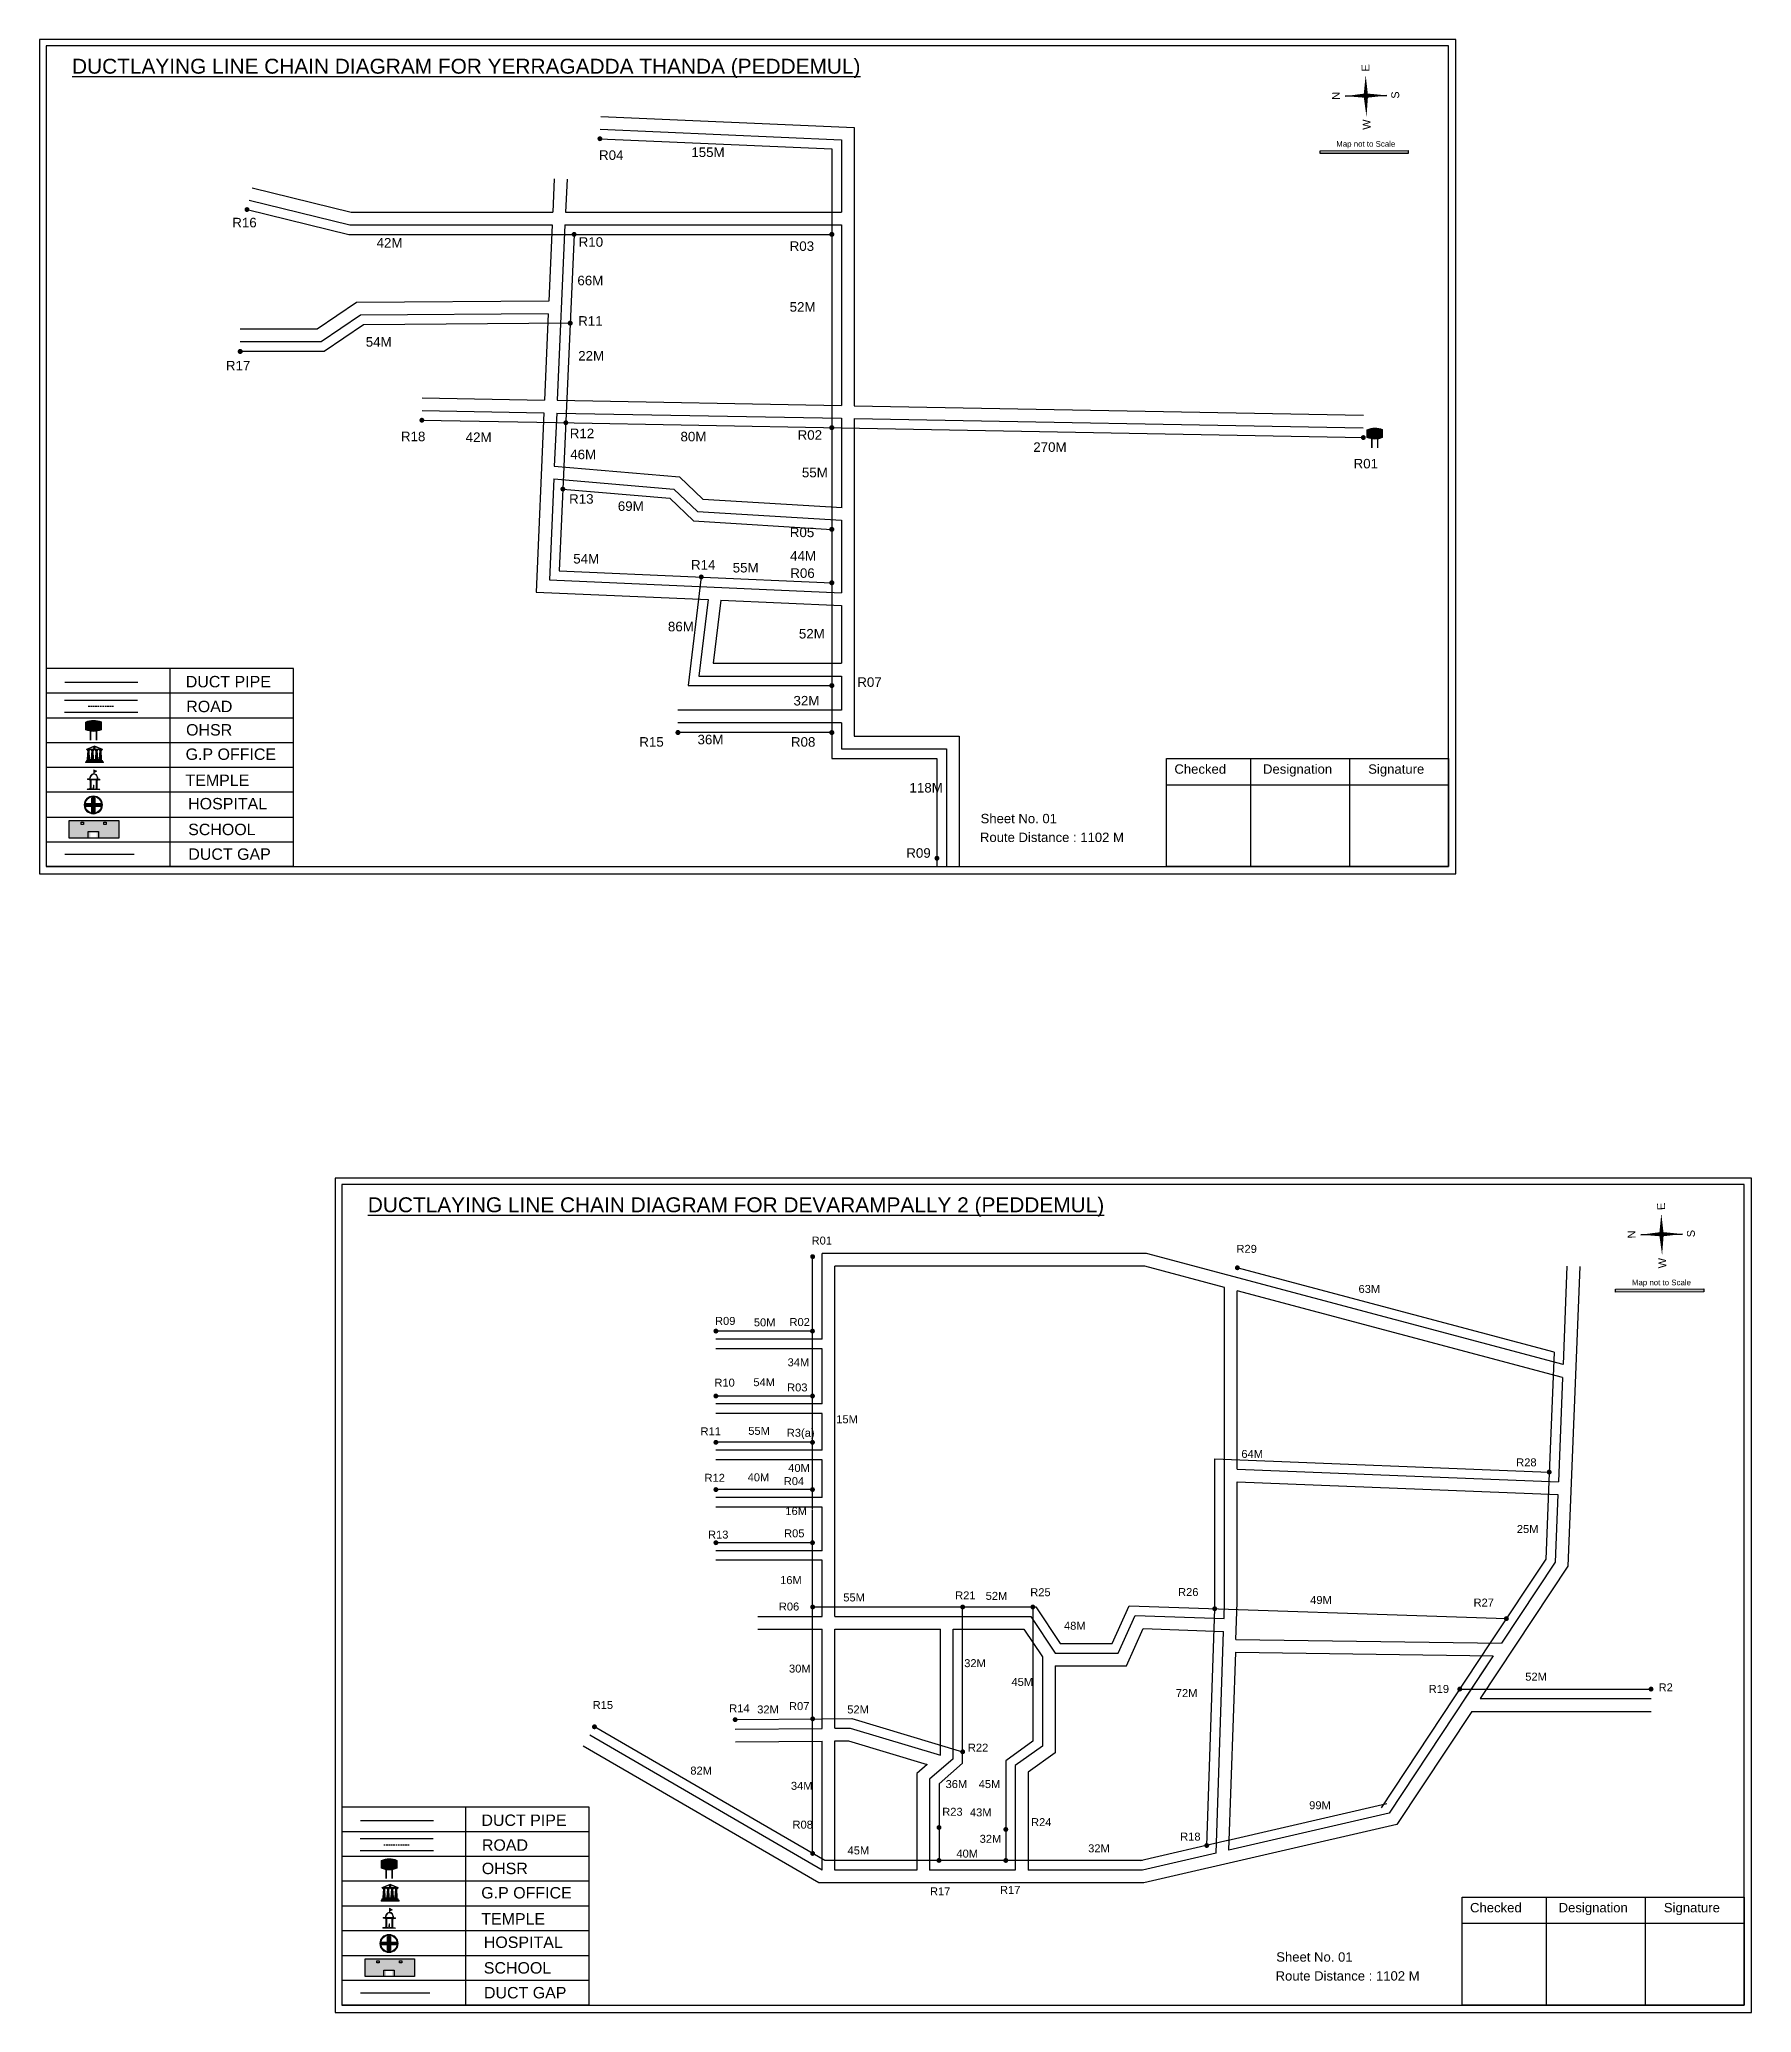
# Model space of a CAD drawing. Header units: inches. Extents: x 264 to 4896, y 229 to 3306.
# Drawn here: x 1144 to 2220, y 2066 to 3306 of the extents above; entities that cross this region are included whole.
import ezdxf

# ---------------------------------------------------------------- set-up
doc = ezdxf.new("R2010")
doc.units = ezdxf.units.IN
doc.header["$MEASUREMENT"] = 0
doc.linetypes.add('DASHEDX2', pattern=[1.5, 1, -0.5])
for name, color, linetype in [('LANDMARK', 7, 'Continuous'), ('OHT', 7, 'Continuous'), ('pipe', 5, 'Continuous')]:
    doc.layers.add(name, color=color, linetype=linetype)
doc.styles.get("Standard").update_dxf_attribs({"font": 'arial.ttf'})

# ---------------------------------------------------------------- blocks, each defined once
blk = doc.blocks.new('OHT')
at = {"linetype": 'Continuous', "lineweight": 0, "true_color": 0x0ffffc}
blk.add_hatch(color=4, dxfattribs=at).paths.add_polyline_path([(0.012, 1), (0, 1, 0.101323), (-0.4, 0.916), (-0.4, 0.525, 0.194075), (0.399, 0.521), (0.399, 0.921, 0.097877)])
at = {"color": 4, "linetype": 'Continuous', "lineweight": 0, "true_color": 0x0ffffc, "flags": 128}
for points in [[(-0.4, 0.525), (-0.4, 0.916)], [(0.399, 0.521), (0.399, 0.921)]]:
    blk.add_lwpolyline(points, dxfattribs=at)
at = {"color": 4, "linetype": 'Continuous', "lineweight": 0, "true_color": 0x0ffffc, "const_width": 0.075, "flags": 128}
for points in [[(-0.15, 0), (-0.15, 0.475)], [(0.15, 0), (0.15, 0.473)]]:
    blk.add_lwpolyline(points, dxfattribs=at)
at = {"color": 4, "linetype": 'Continuous', "lineweight": 0, "true_color": 0x0ffffc}
for centre, radius, start, end in [((0.006, -0.019), 1.019, 67.31091, 113.47108), ((0.004, 1.513), 1.068, 247.76824, 291.70073)]:
    blk.add_arc(centre, radius, start, end, dxfattribs=at)
blk = doc.blocks.new('Government_Office')
at = {"linetype": 'Continuous', "lineweight": 0, "true_color": 0xff0000}
for points in [[(-0.5, 0.05), (0.5, 0.05), (0.5, 0), (-0.5, 0)], [(-0.45, 0.08), (-0.45, 0.12), (0.45, 0.12), (0.45, 0.08)], [(-0.4, 0.14), (-0.4, 0.18), (0.4, 0.18), (0.4, 0.14)]]:
    blk.add_hatch(color=1, dxfattribs=at).paths.add_polyline_path(points)
h = blk.add_hatch(color=1, dxfattribs=at)
h.paths.add_polyline_path([(0.44, 0.72), (0.45, 0.75), (0, 0.93), (-0.45, 0.75), (-0.44, 0.72)])
h.paths.add_polyline_path([(0.36, 0.75), (-0.36, 0.75), (0, 0.9)], flags=16)
h.paths.add_polyline_path([(0, 0.78, -1), (0, 0.87, -1)], flags=0)
h = blk.add_hatch(color=1, dxfattribs=at)
edge = h.paths.add_edge_path()
edge.add_line((-0.27, 0.2), (-0.3, 0.68))
edge.add_line((-0.3, 0.68), (-0.29, 0.68))
edge.add_arc((-0.28, 0.69), 0.0176, 225.304, 441.5659)
edge.add_line((-0.28, 0.7), (-0.39, 0.7))
edge.add_arc((-0.39, 0.69), 0.0176, 98.4341, 314.696)
edge.add_line((-0.38, 0.68), (-0.37, 0.68))
edge.add_line((-0.37, 0.68), (-0.4, 0.2))
edge.add_line((-0.4, 0.2), (-0.27, 0.2))
h = blk.add_hatch(color=1, dxfattribs=at)
edge = h.paths.add_edge_path()
edge.add_line((-0.05, 0.2), (-0.07, 0.68))
edge.add_line((-0.07, 0.68), (-0.07, 0.68))
edge.add_arc((-0.05, 0.69), 0.0176, 225.304, 441.5659)
edge.add_line((-0.05, 0.7), (-0.17, 0.7))
edge.add_arc((-0.17, 0.69), 0.0176, 98.4341, 314.696)
edge.add_line((-0.16, 0.68), (-0.15, 0.68))
edge.add_line((-0.15, 0.68), (-0.18, 0.2))
edge.add_line((-0.18, 0.2), (-0.05, 0.2))
h = blk.add_hatch(color=1, dxfattribs=at)
edge = h.paths.add_edge_path()
edge.add_arc((0, 0.83), 0.0467, 90, 270)
edge.add_arc((0, 0.83), 0.0467, 270, 450)
h = blk.add_hatch(color=1, dxfattribs=at)
edge = h.paths.add_edge_path()
edge.add_line((0.18, 0.2), (0.15, 0.68))
edge.add_line((0.15, 0.68), (0.16, 0.68))
edge.add_arc((0.17, 0.69), 0.0176, 225.304, 441.5659)
edge.add_line((0.17, 0.7), (0.05, 0.7))
edge.add_arc((0.05, 0.69), 0.0176, 98.4341, 314.696)
edge.add_line((0.07, 0.68), (0.07, 0.68))
edge.add_line((0.07, 0.68), (0.05, 0.2))
edge.add_line((0.05, 0.2), (0.18, 0.2))
h = blk.add_hatch(color=1, dxfattribs=at)
edge = h.paths.add_edge_path()
edge.add_line((0.4, 0.2), (0.37, 0.68))
edge.add_line((0.37, 0.68), (0.38, 0.68))
edge.add_arc((0.39, 0.69), 0.0176, 225.304, 441.5659)
edge.add_line((0.4, 0.7), (0.28, 0.7))
edge.add_arc((0.28, 0.69), 0.0176, 98.4341, 314.696)
edge.add_line((0.29, 0.68), (0.3, 0.68))
edge.add_line((0.3, 0.68), (0.27, 0.2))
edge.add_line((0.27, 0.2), (0.4, 0.2))
at = {"color": 1, "linetype": 'Continuous', "lineweight": 0, "true_color": 0xff0000, "flags": 128}
for points in [[(-0.5, 0.05), (0.5, 0.05), (0.5, 0), (-0.5, 0)], [(-0.45, 0.75), (-0.44, 0.72), (0.44, 0.72), (0.45, 0.75), (0, 0.93)], [(-0.45, 0.08), (-0.45, 0.12), (0.45, 0.12), (0.45, 0.08)], [(-0.4, 0.14), (-0.4, 0.18), (0.4, 0.18), (0.4, 0.14)], [(-0.36, 0.75), (0.36, 0.75), (0, 0.9)]]:
    blk.add_lwpolyline(points, close=True, dxfattribs=at)
for points in [[(-0.27, 0.2), (-0.3, 0.68), (-0.29, 0.68, 1.379694), (-0.28, 0.7), (-0.39, 0.7, 1.379694), (-0.38, 0.68), (-0.37, 0.68), (-0.4, 0.2)], [(-0.05, 0.2), (-0.07, 0.68), (-0.07, 0.68, 1.379694), (-0.05, 0.7), (-0.17, 0.7, 1.379694), (-0.16, 0.68), (-0.15, 0.68), (-0.18, 0.2)], [(0, 0.87, 1), (0, 0.78, 1)], [(0.18, 0.2), (0.15, 0.68), (0.16, 0.68, 1.379694), (0.17, 0.7), (0.05, 0.7, 1.379694), (0.07, 0.68), (0.07, 0.68), (0.05, 0.2)], [(0.4, 0.2), (0.37, 0.68), (0.38, 0.68, 1.379694), (0.4, 0.7), (0.28, 0.7, 1.379694), (0.29, 0.68), (0.3, 0.68), (0.27, 0.2)]]:
    blk.add_lwpolyline(points, format="xyb", close=True, dxfattribs=at)
blk = doc.blocks.new('Temple')
at = {"linetype": 'Continuous', "lineweight": 0, "true_color": 0xe66000}
blk.add_hatch(color=32, dxfattribs=at).paths.add_polyline_path([(-0.006, 1), (0.147, 0.931), (0, 0.85)])
at = {"linetype": 'Continuous', "lineweight": 0, "true_color": 0xff0000}
h = blk.add_hatch(color=1, dxfattribs=at)
edge = h.paths.add_edge_path()
edge.add_line((0.175, 0.49), (0.225, 0.49))
edge.add_line((0.225, 0.49), (0.225, 0.497))
edge.add_line((0.225, 0.497), (0.307, 0.497))
edge.add_line((0.307, 0.497), (0.307, 0.533))
edge.add_line((0.307, 0.533), (0.257, 0.533))
edge.add_line((0.257, 0.533), (0.257, 0.54))
edge.add_line((0.257, 0.54), (0.2, 0.54))
edge.add_spline(control_points=[(0.2, 0.54), (0.2, 0.589), (0.19, 0.638), (0.142, 0.743), (0.092, 0.79), (0.027, 0.805), (0.02, 0.806), (0.012, 0.806)], knot_values=[4.712389, 4.712389, 4.712389, 4.712389, 5.278166, 5.278166, 6.117402, 6.117402, 6.223801, 6.223801, 6.223801, 6.223801], degree=3, periodic=0)
edge.add_line((0.012, 0.806), (0.012, 0.79))
edge.add_line((0.012, 0.79), (-0.012, 0.79))
edge.add_line((-0.012, 0.79), (-0.012, 0.806))
edge.add_spline(control_points=[(-0.012, 0.806), (-0.055, 0.802), (-0.096, 0.781), (-0.171, 0.699), (-0.197, 0.628), (-0.2, 0.55), (-0.2, 0.545), (-0.2, 0.54)], knot_values=[6.343965, 6.343965, 6.343965, 6.343965, 6.956638, 6.956638, 7.795874, 7.795874, 7.853982, 7.853982, 7.853982, 7.853982], degree=3, periodic=0)
edge.add_line((-0.2, 0.54), (-0.257, 0.54))
edge.add_line((-0.257, 0.54), (-0.257, 0.533))
edge.add_line((-0.257, 0.533), (-0.307, 0.533))
edge.add_line((-0.307, 0.533), (-0.307, 0.497))
edge.add_line((-0.307, 0.497), (-0.225, 0.497))
edge.add_line((-0.225, 0.497), (-0.225, 0.49))
edge.add_line((-0.225, 0.49), (-0.175, 0.49))
edge.add_line((-0.175, 0.49), (-0.175, 0.07))
edge.add_arc((-0.205, 0.07), 0.03, -90, 0, ccw=False)
edge.add_line((-0.205, 0.04), (-0.257, 0.04))
edge.add_line((-0.257, 0.04), (-0.257, 0.033))
edge.add_line((-0.257, 0.033), (-0.307, 0.033))
edge.add_line((-0.307, 0.033), (-0.307, 0))
edge.add_line((-0.307, 0), (0.307, 0))
edge.add_line((0.307, 0), (0.307, 0.033))
edge.add_line((0.307, 0.033), (0.257, 0.033))
edge.add_line((0.257, 0.033), (0.257, 0.04))
edge.add_line((0.257, 0.04), (0.205, 0.04))
edge.add_arc((0.205, 0.07), 0.03, 180, 270, ccw=False)
edge.add_line((0.175, 0.07), (0.175, 0.49))
h.paths.add_polyline_path([(0.125, 0.07, -0.414214), (0.095, 0.04), (0.05, 0.04), (0.05, 0.033), (-0.05, 0.033), (-0.05, 0.04), (-0.095, 0.04, -0.414214), (-0.125, 0.07), (-0.125, 0.497), (0.125, 0.497)], flags=16)
edge = h.paths.add_edge_path(flags=16)
edge.add_ellipse((0, 0.54), major_axis=(0, 0.242), ratio=0.722808, start_angle=270, end_angle=450, ccw=False)
edge.add_line((0.175, 0.54), (-0.175, 0.54))
h.paths.add_polyline_path([(0.012, 0.23), (0.012, 0.07), (-0.012, 0.07), (-0.012, 0.23)], flags=0)
h = blk.add_hatch(color=1, dxfattribs=at)
edge = h.paths.add_edge_path()
edge.add_line((0.012, 0.857), (0, 0.85))
edge.add_line((0, 0.85), (-0.003, 0.925))
edge.add_line((-0.003, 0.925), (-0.012, 0.925))
edge.add_line((-0.012, 0.925), (-0.012, 0.806))
edge.add_spline(control_points=[(-0.012, 0.806), (-0.004, 0.807), (0.004, 0.807), (0.012, 0.806)], knot_values=[6.223801, 6.223801, 6.223801, 6.223801, 6.343965, 6.343965, 6.343965, 6.343965], degree=3, periodic=0)
edge.add_line((0.012, 0.806), (0.012, 0.857))
h = blk.add_hatch(color=1, dxfattribs=at)
edge = h.paths.add_edge_path()
edge.add_line((0.012, 0.79), (0.012, 0.806))
edge.add_spline(control_points=[(0.012, 0.806), (0.004, 0.807), (-0.004, 0.807), (-0.012, 0.806)], knot_values=[6.223801, 6.223801, 6.223801, 6.223801, 6.343965, 6.343965, 6.343965, 6.343965], degree=3, periodic=0)
edge.add_line((-0.012, 0.806), (-0.012, 0.79))
edge.add_line((-0.012, 0.79), (0.012, 0.79))
at = {"color": 32, "linetype": 'Continuous', "lineweight": 0, "true_color": 0xe66000, "flags": 128}
blk.add_lwpolyline([(-0.006, 1), (0.147, 0.931), (0, 0.85), (-0.006, 1)], dxfattribs=at)
at = {"color": 1, "linetype": 'Continuous', "lineweight": 0, "true_color": 0xff0000, "flags": 128}
blk.add_lwpolyline([(0.2, 0.54), (0.257, 0.54), (0.257, 0.533), (0.307, 0.533), (0.307, 0.497), (0.225, 0.497), (0.225, 0.49), (0.175, 0.49), (0.175, 0.07, 0.414214), (0.205, 0.04), (0.257, 0.04), (0.257, 0.033), (0.307, 0.033), (0.307, 0), (-0.307, 0), (-0.307, 0.033), (-0.257, 0.033), (-0.257, 0.04), (-0.205, 0.04, 0.414214), (-0.175, 0.07), (-0.175, 0.49), (-0.225, 0.49), (-0.225, 0.497), (-0.307, 0.497), (-0.307, 0.533), (-0.257, 0.533), (-0.257, 0.54), (-0.2, 0.54)], format="xyb", dxfattribs=at)
blk.add_lwpolyline([(-0.175, 0.54), (0.175, 0.54)], dxfattribs=at)
blk.add_lwpolyline([(0.125, 0.497), (0.125, 0.07, -0.414214), (0.095, 0.04), (0.05, 0.04), (0.05, 0.033), (-0.05, 0.033), (-0.05, 0.04), (-0.095, 0.04, -0.414214), (-0.125, 0.07), (-0.125, 0.497)], format="xyb", close=True, dxfattribs=at)
for points in [[(0.012, 0.925), (-0.012, 0.925), (-0.012, 0.79), (0.012, 0.79)], [(0.012, 0.23), (-0.012, 0.23), (-0.012, 0.07), (0.012, 0.07)]]:
    blk.add_lwpolyline(points, close=True, dxfattribs=at)
at = {"color": 1, "linetype": 'Continuous', "lineweight": 0, "true_color": 0xff0000}
blk.add_ellipse((0, 0.54), major_axis=(0, 0.242), ratio=0.722808, start_param=4.712389, end_param=7.853982, dxfattribs=at)
blk.add_open_spline([(0.2, 0.54), (0.2, 0.589), (0.19, 0.638), (0.142, 0.743), (0.092, 0.79), (-0.023, 0.816), (-0.085, 0.794), (-0.171, 0.699), (-0.197, 0.628), (-0.2, 0.55), (-0.2, 0.545), (-0.2, 0.54)], degree=3, knots=[4.712389, 4.712389, 4.712389, 4.712389, 5.278166, 5.278166, 6.117402, 6.117402, 6.956638, 6.956638, 7.795874, 7.795874, 7.853982, 7.853982, 7.853982, 7.853982], dxfattribs=at)
blk = doc.blocks.new('*U10')
at = {"color": 0, "linetype": 'DASHEDX2', "transparency": 16777216}
blk.add_line((-8.2, 0), (8, 0), dxfattribs=at)
blk = doc.blocks.new('Hospital')
at = {"linetype": 'Continuous', "lineweight": 0, "true_color": 0x000000}
h = blk.add_hatch(color=18, dxfattribs=at)
h.paths.add_polyline_path([(-0.5, 0, 1), (0.5, 0, 1)])
h.paths.add_polyline_path([(0.45, 0, -1), (-0.45, 0, -1)], flags=16)
at = {"linetype": 'Continuous', "true_color": 0xff0000}
blk.add_hatch(color=1, dxfattribs=at).paths.add_polyline_path([(-0.39, 0.08), (-0.08, 0.08), (-0.08, 0.39), (0.08, 0.39), (0.08, 0.08), (0.39, 0.08), (0.39, -0.08), (0.08, -0.08), (0.08, -0.39), (-0.08, -0.39), (-0.08, -0.08), (-0.39, -0.08)])
at = {"color": 1, "linetype": 'Continuous', "true_color": 0xff0000, "flags": 128}
blk.add_lwpolyline([(-0.39, 0.08), (-0.08, 0.08), (-0.08, 0.39), (0.08, 0.39), (0.08, 0.08), (0.39, 0.08), (0.39, -0.08), (0.08, -0.08), (0.08, -0.39), (-0.08, -0.39), (-0.08, -0.08), (-0.39, -0.08)], close=True, dxfattribs=at)
at = {"color": 18, "linetype": 'Continuous', "lineweight": 0, "true_color": 0x000000}
for radius in [0.5, 0.446]:
    blk.add_circle((0, 0), radius, dxfattribs=at)
blk = doc.blocks.new('*U12')
at = {"color": 0, "linetype": 'DASHEDX2', "transparency": 16777216}
blk.add_line((-8.2, 0), (8, 0), dxfattribs=at)

msp = doc.modelspace()

# ---------------------------------------------------------------- hatches: boundary and pattern name
at = {"ltscale": 0.5}
h = msp.add_hatch(color=5, dxfattribs=at)
h.dxf.hatch_style = 1
h.paths.add_polyline_path([(1497.7, 3243.9, 1), (1494.6, 3243.9, 1)])
at = {"true_color": 0x0093dd}
h = msp.add_hatch(color=142, dxfattribs=at)
h.dxf.hatch_style = 1
h.paths.add_polyline_path([(1948.7, 3236.4), (1948.7, 3234.6), (2004.2, 3234.7), (2004.2, 3236.5)])
at = {"ltscale": 0.5}
h = msp.add_hatch(color=5, dxfattribs=at)
h.dxf.hatch_style = 1
h.paths.add_polyline_path([(1275.9, 3199.4, 1), (1272.8, 3199.4, 1)])
h = msp.add_hatch(color=5, dxfattribs=at)
h.dxf.hatch_style = 1
h.paths.add_polyline_path([(1481.5, 3183.8, 1), (1478.4, 3183.8, 1)])
h = msp.add_hatch(color=5, dxfattribs=at)
h.dxf.hatch_style = 1
h.paths.add_polyline_path([(1643.5, 3183.8, 1), (1640.3, 3183.8, 1)])
h = msp.add_hatch(color=5, dxfattribs=at)
h.dxf.hatch_style = 1
h.paths.add_polyline_path([(1479.1, 3128, 1), (1475.9, 3128, 1)])
h = msp.add_hatch(color=5, dxfattribs=at)
h.dxf.hatch_style = 1
h.paths.add_polyline_path([(1271.7, 3110.2, 1), (1268.5, 3110.2, 1)])
h = msp.add_hatch(color=5, dxfattribs=at)
h.dxf.hatch_style = 1
h.paths.add_polyline_path([(1385.8, 3067, 1), (1382.7, 3067, 1)])
h = msp.add_hatch(color=5, dxfattribs=at)
h.dxf.hatch_style = 1
h.paths.add_polyline_path([(1476.3, 3065.4, 1), (1473.2, 3065.4, 1)])
h = msp.add_hatch(color=5, dxfattribs=at)
h.dxf.hatch_style = 1
h.paths.add_polyline_path([(1643.5, 3062.3, 1), (1640.3, 3062.3, 1)])
h = msp.add_hatch(color=5, dxfattribs=at)
h.dxf.hatch_style = 1
h.paths.add_polyline_path([(1977.5, 3056.1, 1), (1974.4, 3056.1, 1)])
h = msp.add_hatch(color=5, dxfattribs=at)
h.dxf.hatch_style = 1
h.paths.add_polyline_path([(1474.4, 3023.7, 1), (1471.3, 3023.7, 1)])
h = msp.add_hatch(color=5, dxfattribs=at)
h.dxf.hatch_style = 1
h.paths.add_polyline_path([(1643.5, 2998.4, 1), (1640.3, 2998.4, 1)])
h = msp.add_hatch(color=5, dxfattribs=at)
h.dxf.hatch_style = 1
h.paths.add_polyline_path([(1561.4, 2968.5, 1), (1558.3, 2968.5, 1)])
h = msp.add_hatch(color=5, dxfattribs=at)
h.dxf.hatch_style = 1
h.paths.add_polyline_path([(1643.5, 2964.8, 1), (1640.3, 2964.8, 1)])
h = msp.add_hatch(color=5, dxfattribs=at)
h.dxf.hatch_style = 1
h.paths.add_polyline_path([(1643.5, 2900.2, 1), (1640.3, 2900.2, 1)])
h = msp.add_hatch(color=5, dxfattribs=at)
h.dxf.hatch_style = 1
h.paths.add_polyline_path([(1546.8, 2870.7, 1), (1543.6, 2870.7, 1)])
h = msp.add_hatch(color=5, dxfattribs=at)
h.dxf.hatch_style = 1
h.paths.add_polyline_path([(1643.5, 2870.7, 1), (1640.3, 2870.7, 1)])
at = {"true_color": 0xc8c92d}
h = msp.add_hatch(color=52, dxfattribs=at)
h.dxf.hatch_style = 1
h.paths.add_polyline_path([(1168.9, 2815.5), (1162.7, 2815.5), (1162.7, 2804.4), (1168.9, 2804.4)])
h.paths.add_polyline_path([(1193.8, 2815.5), (1187.6, 2815.5), (1187.6, 2804.4), (1193.8, 2804.4)])
at = {"true_color": 0x293189}
h = msp.add_hatch(color=177, dxfattribs=at)
h.dxf.hatch_style = 1
h.paths.add_polyline_path([(1187.6, 2815.5), (1168.9, 2815.5), (1168.9, 2804.4), (1175.9, 2804.4), (1175.9, 2808), (1179.8, 2808), (1179.8, 2804.4), (1187.6, 2804.4)])
h.paths.add_polyline_path([(1171.6, 2813), (1170.2, 2813), (1170.2, 2814.3), (1171.6, 2814.3)], flags=16)
h.paths.add_polyline_path([(1184.5, 2813), (1184.5, 2814.3), (1185.8, 2814.3), (1185.8, 2813)], flags=16)
at = {"ltscale": 0.5}
h = msp.add_hatch(color=5, dxfattribs=at)
h.dxf.hatch_style = 1
h.paths.add_polyline_path([(1709.5, 2791.7, 1), (1706.4, 2791.7, 1)])
h = msp.add_hatch(color=5, dxfattribs=at)
h.dxf.hatch_style = 1
h.paths.add_polyline_path([(1631.4, 2541.3, 1), (1628.3, 2541.3, 1)])
h = msp.add_hatch(color=5, dxfattribs=at)
h.dxf.hatch_style = 1
h.paths.add_polyline_path([(1898.3, 2534.3, 1), (1895.2, 2534.3, 1)])
at = {"true_color": 0x0093dd}
h = msp.add_hatch(color=142, dxfattribs=at)
h.dxf.hatch_style = 1
h.paths.add_polyline_path([(2134.5, 2520.8), (2134.5, 2519), (2190, 2519.1), (2190, 2521)])
at = {"ltscale": 0.5}
h = msp.add_hatch(color=5, dxfattribs=at)
h.dxf.hatch_style = 1
h.paths.add_polyline_path([(1570.6, 2494.5, 1), (1567.5, 2494.5, 1)])
h = msp.add_hatch(color=5, dxfattribs=at)
h.dxf.hatch_style = 1
h.paths.add_polyline_path([(1631.3, 2494.5, 1), (1628.2, 2494.5, 1)])
h = msp.add_hatch(color=5, dxfattribs=at)
h.dxf.hatch_style = 1
h.paths.add_polyline_path([(1570.6, 2453.7, 1), (1567.5, 2453.7, 1)])
h = msp.add_hatch(color=5, dxfattribs=at)
h.dxf.hatch_style = 1
h.paths.add_polyline_path([(1631.3, 2453.7, 1), (1628.2, 2453.7, 1)])
h = msp.add_hatch(color=5, dxfattribs=at)
h.dxf.hatch_style = 1
h.paths.add_polyline_path([(1570.6, 2424.6, 1), (1567.5, 2424.6, 1)])
h = msp.add_hatch(color=5, dxfattribs=at)
h.dxf.hatch_style = 1
h.paths.add_polyline_path([(1631.3, 2424.6, 1), (1628.2, 2424.6, 1)])
h = msp.add_hatch(color=5, dxfattribs=at)
h.dxf.hatch_style = 1
h.paths.add_polyline_path([(2094.3, 2405.9, 1), (2091.2, 2405.9, 1)])
h = msp.add_hatch(color=5, dxfattribs=at)
h.dxf.hatch_style = 1
h.paths.add_polyline_path([(1570.6, 2394.9, 1), (1567.5, 2394.9, 1)])
h = msp.add_hatch(color=5, dxfattribs=at)
h.dxf.hatch_style = 1
h.paths.add_polyline_path([(1631.3, 2394.9, 1), (1628.2, 2394.9, 1)])
h = msp.add_hatch(color=5, dxfattribs=at)
h.dxf.hatch_style = 1
h.paths.add_polyline_path([(1570.6, 2361.5, 1), (1567.5, 2361.5, 1)])
h = msp.add_hatch(color=5, dxfattribs=at)
h.dxf.hatch_style = 1
h.paths.add_polyline_path([(1631.3, 2361.5, 1), (1628.2, 2361.5, 1)])
h = msp.add_hatch(color=5, dxfattribs=at)
h.dxf.hatch_style = 1
h.paths.add_polyline_path([(1631.4, 2321.1, 1), (1628.3, 2321.1, 1)])
h = msp.add_hatch(color=5, dxfattribs=at)
h.dxf.hatch_style = 1
h.paths.add_polyline_path([(1725.7, 2321.1, 1), (1722.6, 2321.1, 1)])
h = msp.add_hatch(color=5, dxfattribs=at)
h.dxf.hatch_style = 1
h.paths.add_polyline_path([(1769.8, 2321.1, 1), (1766.7, 2321.1, 1)])
h = msp.add_hatch(color=5, dxfattribs=at)
h.dxf.hatch_style = 1
h.paths.add_polyline_path([(1884.1, 2320, 1), (1881, 2320, 1)])
h = msp.add_hatch(color=5, dxfattribs=at)
h.dxf.hatch_style = 1
h.paths.add_polyline_path([(2067.4, 2313.8, 1), (2064.3, 2313.8, 1)])
h = msp.add_hatch(color=5, dxfattribs=at)
h.dxf.hatch_style = 1
h.paths.add_polyline_path([(2038.1, 2269.5, 1), (2035, 2269.5, 1)])
h = msp.add_hatch(color=5, dxfattribs=at)
h.dxf.hatch_style = 1
h.paths.add_polyline_path([(2158.3, 2269.5, 1), (2155.2, 2269.5, 1)])
h = msp.add_hatch(color=5, dxfattribs=at)
h.dxf.hatch_style = 1
h.paths.add_polyline_path([(1494.3, 2245.8, 1), (1491.2, 2245.8, 1)])
h = msp.add_hatch(color=5, dxfattribs=at)
h.dxf.hatch_style = 1
h.paths.add_polyline_path([(1582.7, 2250.3, 1), (1579.6, 2250.3, 1)])
h = msp.add_hatch(color=5, dxfattribs=at)
h.dxf.hatch_style = 1
h.paths.add_polyline_path([(1631.4, 2250.8, 1), (1628.3, 2250.8, 1)])
h = msp.add_hatch(color=5, dxfattribs=at)
h.dxf.hatch_style = 1
h.paths.add_polyline_path([(1725.7, 2230.1, 1), (1722.6, 2230.1, 1)])
h = msp.add_hatch(color=5, dxfattribs=at)
h.dxf.hatch_style = 1
h.paths.add_polyline_path([(1710.8, 2182.5, 1), (1707.7, 2182.5, 1)])
h = msp.add_hatch(color=5, dxfattribs=at)
h.dxf.hatch_style = 1
h.paths.add_polyline_path([(1752.8, 2181.3, 1), (1749.7, 2181.3, 1)])
h = msp.add_hatch(color=5, dxfattribs=at)
h.dxf.hatch_style = 1
h.paths.add_polyline_path([(1879.1, 2171.2, 1), (1876, 2171.2, 1)])
h = msp.add_hatch(color=5, dxfattribs=at)
h.dxf.hatch_style = 1
h.paths.add_polyline_path([(1631.4, 2166.2, 1), (1628.3, 2166.2, 1)])
h = msp.add_hatch(color=5, dxfattribs=at)
h.dxf.hatch_style = 1
h.paths.add_polyline_path([(1710.8, 2161.8, 1), (1707.7, 2161.8, 1)])
h = msp.add_hatch(color=5, dxfattribs=at)
h.dxf.hatch_style = 1
h.paths.add_polyline_path([(1752.8, 2161.8, 1), (1749.7, 2161.8, 1)])
at = {"true_color": 0xc8c92d}
h = msp.add_hatch(color=52, dxfattribs=at)
h.dxf.hatch_style = 1
h.paths.add_polyline_path([(1354.7, 2099.9), (1348.6, 2099.9), (1348.6, 2088.8), (1354.7, 2088.8)])
h.paths.add_polyline_path([(1379.6, 2099.9), (1373.4, 2099.9), (1373.4, 2088.8), (1379.6, 2088.8)])
at = {"true_color": 0x293189}
h = msp.add_hatch(color=177, dxfattribs=at)
h.dxf.hatch_style = 1
h.paths.add_polyline_path([(1373.4, 2099.9), (1354.7, 2099.9), (1354.7, 2088.8), (1361.7, 2088.8), (1361.7, 2092.4), (1365.6, 2092.4), (1365.6, 2088.8), (1373.4, 2088.8)])
h.paths.add_polyline_path([(1357.4, 2097.4), (1356, 2097.4), (1356, 2098.7), (1357.4, 2098.7)], flags=16)
h.paths.add_polyline_path([(1370.3, 2097.4), (1370.3, 2098.7), (1371.6, 2098.7), (1371.6, 2097.4)], flags=16)

# ---------------------------------------------------------------- linework, layer by layer
for p, q in [((1990.8, 3271.1), (1964.5, 3270.7)), ((1964.5, 3270.7), (1990.8, 3271.1)), ((1990.8, 3271.1), (1964.5, 3270.7)), ((1977.7, 3270.9), (1990.8, 3271.1)), ((1496.4, 3249.9), (1647.9, 3243.2)), ((1496.8, 3257.9), (1655.9, 3250.9)), ((1655.9, 3250.9), (1655.9, 3076)), ((1647.9, 3243.2), (1647.9, 3197.8)), ((1277.7, 3213), (1339.9, 3197.8)), ((1467.5, 3218.7), (1466.6, 3197.8)), ((1475.5, 3218.4), (1474.6, 3197.8)), ((1275.8, 3205.2), (1339, 3189.8)), ((1339, 3189.8), (1466.2, 3189.8)), ((1339.9, 3197.8), (1466.6, 3197.8)), ((1466.2, 3189.8), (1464.1, 3141.9)), ((1474.2, 3189.8), (1469.3, 3079.5)), ((1474.2, 3189.8), (1647.9, 3189.8)), ((1474.6, 3197.8), (1647.9, 3197.8)), ((1647.9, 3189.8), (1647.9, 3076.2)), ((1343.2, 3141), (1318.5, 3124.2)), ((1464.1, 3141.9), (1343.2, 3141)), ((1345.7, 3133), (1320.9, 3116.2)), ((1463.7, 3133.9), (1345.7, 3133)), ((1463.7, 3133.9), (1461.3, 3079.6)), ((1463.7, 3133.9), (1463.7, 3133.9)), ((1318.5, 3124.2), (1270.1, 3124.2)), ((1320.9, 3116.2), (1270.1, 3116.2)), ((1384.5, 3081), (1461.3, 3079.6)), ((1469.3, 3079.5), (1647.9, 3076.2)), ((1655.9, 3076), (1976.1, 3070.1)), ((1384.4, 3073), (1461, 3071.6)), ((1461, 3071.6), (1456, 2959)), ((1469, 3071.5), (1467.5, 3038.2)), ((1469, 3071.5), (1647.9, 3068.2)), ((1647.9, 3068.2), (1647.9, 3038.2)), ((1655.9, 3068), (1655.9, 3038.2)), ((1655.9, 3068), (1975.9, 3062.1)), ((1647.9, 3038.2), (1647.9, 3012.1)), ((1655.9, 3038.2), (1655.9, 2868.4)), ((1459.2, 3030.9), (1459.2, 3030.9)), ((1467.2, 3030.2), (1464.4, 2966.7)), ((1467.2, 3030.2), (1542.6, 3023.7)), ((1467.5, 3038.2), (1546.1, 3031.4)), ((1546.1, 3031.4), (1560.9, 3017.4)), ((1542.6, 3023.7), (1557.5, 3009.6)), ((1560.9, 3017.4), (1648.4, 3012.1)), ((1557.5, 3009.6), (1647.9, 3004.1)), ((1647.9, 3004.1), (1647.9, 2958.6)), ((1464.4, 2966.7), (1647.9, 2958.6)), ((1456, 2959), (1564.2, 2954.3)), ((1564.2, 2954.3), (1558.4, 2906.2)), ((1572.2, 2953.9), (1567.4, 2914.2)), ((1572.2, 2953.9), (1647.9, 2950.6)), ((1647.9, 2950.6), (1647.9, 2914.2)), ((1148.1, 2910.9), (1148.1, 2787.7)), ((1225.8, 2910.9), (1225.8, 2786.5)), ((1558.4, 2906.2), (1647.9, 2906.2)), ((1567.4, 2914.2), (1647.9, 2914.2)), ((1647.9, 2906.2), (1647.9, 2884.7)), ((1303.6, 2895.4), (1148.1, 2895.4)), ((1159.7, 2891.1), (1205.6, 2891.1)), ((1303.6, 2879.8), (1148.1, 2879.8)), ((1159.7, 2883.5), (1205.8, 2883.5)), ((1647.9, 2884.7), (1545.2, 2884.7)), ((1647.9, 2876.7), (1545.2, 2876.7)), ((1647.9, 2876.7), (1647.9, 2860.4)), ((1655.9, 2868.4), (1722, 2868.4)), ((1722, 2868.4), (1722, 2786.5)), ((1303.6, 2864.3), (1148.1, 2864.3)), ((1647.9, 2860.4), (1714, 2860.4)), ((1714, 2860.4), (1714, 2786.5)), ((1303.6, 2848.7), (1148.1, 2848.7)), ((1303.6, 2833.2), (1148.1, 2833.2)), ((1148.1, 2817.6), (1303.6, 2817.6)), ((1148.1, 2802), (1303.6, 2802)), ((1148.1, 2787.7), (1148.1, 2786.5)), ((1148.1, 2787.5), (1148.1, 2786.5)), ((1303.6, 2786.5), (1148.1, 2786.5)), ((2176.6, 2555.5), (2150.3, 2555.1)), ((2150.3, 2555.1), (2176.6, 2555.5)), ((2176.6, 2555.5), (2150.3, 2555.1)), ((2163.5, 2555.3), (2176.6, 2555.5)), ((1839.6, 2543.3), (1635.8, 2543.3)), ((1635.8, 2489.4), (1635.8, 2543.3)), ((2101.5, 2473.5), (1839.6, 2543.3)), ((1635.8, 2489.4), (1635.8, 2541.3)), ((1643.8, 2315.1), (1643.8, 2535.3)), ((1838.6, 2535.3), (1643.8, 2535.3)), ((1888.7, 2521.9), (1838.6, 2535.3)), ((2103.9, 2535.3), (2101.5, 2473.5)), ((2111.9, 2535), (2104.4, 2346.7)), ((1888.7, 2324), (1888.7, 2521.9)), ((1896.7, 2407.8), (1896.7, 2519.8)), ((2101.1, 2465.3), (1896.7, 2519.8)), ((1635.8, 2489.4), (1569.1, 2489.4)), ((1635.8, 2483.4), (1569.1, 2483.4)), ((1629.8, 2483.4), (1629.8, 2483.4)), ((1635.8, 2470.7), (1635.8, 2483.4)), ((1635.8, 2448.7), (1635.8, 2483.4)), ((1635.8, 2448.7), (1635.8, 2462.7)), ((2101.1, 2465.3), (2098.5, 2399.7)), ((1635.8, 2448.7), (1569.1, 2448.7)), ((1635.8, 2442.7), (1569.1, 2442.7)), ((1635.8, 2434.6), (1635.8, 2442.7)), ((1635.8, 2419.6), (1635.8, 2442.7)), ((1635.8, 2419.6), (1569.1, 2419.6)), ((1635.8, 2419.6), (1635.8, 2426.6)), ((1635.8, 2419.6), (1635.8, 2426.6)), ((1635.8, 2413.6), (1569.1, 2413.6)), ((1635.8, 2389.9), (1635.8, 2413.6)), ((1635.8, 2389.9), (1635.8, 2413.6)), ((1635.8, 2389.9), (1635.8, 2413.6)), ((1896.7, 2407.8), (2098.5, 2399.7)), ((1896.7, 2324), (1896.7, 2399.8)), ((1896.7, 2399.8), (2098.2, 2391.7)), ((1635.8, 2389.9), (1569.1, 2389.9)), ((1635.8, 2383.9), (1569.1, 2383.9)), ((1635.8, 2356.5), (1635.8, 2383.9)), ((1635.8, 2356.5), (1635.8, 2381.9)), ((1635.8, 2381.9), (1635.8, 2381.9)), ((2098.2, 2391.7), (2096.5, 2349.3)), ((1635.8, 2356.5), (1569.1, 2356.5)), ((1635.8, 2362.9), (1635.8, 2362.9)), ((1635.8, 2350.5), (1569.1, 2350.5)), ((1635.8, 2321.1), (1635.8, 2350.5)), ((1635.8, 2315.1), (1635.8, 2348.5)), ((2104.4, 2346.7), (2049.4, 2263.5)), ((2096.5, 2349.3), (2062.8, 2298.4)), ((1888.4, 2313.8), (1888.7, 2324.2)), ((1895.9, 2300.7), (1896.7, 2324)), ((1595.5, 2315.1), (1635.8, 2315.1)), ((1595.5, 2307.1), (1635.8, 2307.1)), ((1635.8, 2244.8), (1635.8, 2307.1)), ((1643.8, 2315.1), (1766.9, 2315.1)), ((1643.8, 2244.9), (1643.8, 2307.1)), ((1643.8, 2307.1), (1710.1, 2307.1)), ((1710.1, 2228), (1710.1, 2307.1)), ((1718.1, 2307.1), (1762.6, 2307.1)), ((1718.1, 2225.6), (1718.1, 2307.1)), ((1762.6, 2307.1), (1774.3, 2289.7)), ((1766.9, 2315.1), (1782.3, 2292.1)), ((1821.9, 2292.1), (1832.5, 2315.7)), ((1827, 2284.1), (1837.6, 2307.6)), ((1832.5, 2315.7), (1888.4, 2313.8)), ((1837.6, 2307.6), (1888.1, 2305.8)), ((1883.4, 2166.4), (1888.1, 2305.8)), ((1895.8, 2300.7), (2062.8, 2298.4)), ((1774.3, 2289.7), (1774.3, 2233.6)), ((1782.3, 2292.1), (1821.9, 2292.1)), ((1782.3, 2284.1), (1827, 2284.1)), ((1782.3, 2284.1), (1782.3, 2229.5)), ((1891.4, 2168.3), (1895.7, 2292.7)), ((1895.7, 2292.7), (2057.6, 2290.4)), ((2057.6, 2290.4), (1992.1, 2191.5)), ((2057.6, 2290.4), (2039.8, 2263.5)), ((2044.3, 2270.4), (2044.3, 2270.4)), ((2049.4, 2263.5), (2156.8, 2263.5)), ((1581.2, 2244.3), (1635.8, 2244.8)), ((1643.8, 2244.9), (1653.5, 2245)), ((1653.5, 2245), (1710.1, 2228)), ((2044.1, 2255.5), (1997, 2184.4)), ((2032.9, 2253.2), (2032.9, 2253.2)), ((2044.1, 2255.5), (2156.8, 2255.5)), ((1633.7, 2147.8), (1485.7, 2233.7)), ((1635.8, 2155.8), (1489.8, 2240.6)), ((1581.3, 2236.3), (1635.8, 2236.8)), ((1635.8, 2155.8), (1635.8, 2236.8)), ((1643.8, 2236.9), (1652.4, 2237)), ((1643.8, 2155.8), (1643.8, 2236.9)), ((1652.4, 2237), (1701.9, 2222.2)), ((1774.3, 2233.6), (1757.2, 2221.4)), ((1701.9, 2222.2), (1695.3, 2216.4)), ((1718.1, 2225.6), (1703.3, 2212.8)), ((1757.2, 2221.4), (1757.2, 2155.8)), ((1782.3, 2229.5), (1765.2, 2217.3)), ((1695.3, 2216.4), (1695.3, 2155.8)), ((1703.3, 2212.8), (1703.3, 2155.8)), ((1765.2, 2217.3), (1765.2, 2155.8)), ((1333.9, 2195.3), (1333.9, 2072.1)), ((1411.6, 2195.3), (1411.6, 2070.9)), ((1997, 2184.4), (1838, 2147.8)), ((1992.1, 2191.5), (1891.4, 2168.3)), ((1489.4, 2179.8), (1333.9, 2179.8)), ((1345.5, 2175.5), (1391.4, 2175.5)), ((1489.4, 2164.2), (1333.9, 2164.2)), ((1345.5, 2168), (1391.6, 2168)), ((1883.4, 2166.4), (1837.1, 2155.8)), ((1489.4, 2148.7), (1333.9, 2148.7)), ((1838, 2147.8), (1633.7, 2147.8)), ((1695.3, 2155.8), (1643.8, 2155.8)), ((1757.2, 2155.8), (1703.3, 2155.8)), ((1837.1, 2155.8), (1765.2, 2155.8)), ((1489.4, 2133.1), (1333.9, 2133.1)), ((1489.4, 2117.6), (1333.9, 2117.6)), ((1333.9, 2102), (1489.4, 2102)), ((1333.9, 2086.5), (1489.4, 2086.5)), ((1333.9, 2072.1), (1333.9, 2070.9)), ((1333.9, 2071.9), (1333.9, 2070.9)), ((1489.4, 2070.9), (1333.9, 2070.9))]:
    msp.add_line(p, q)
at = {"color": 1}
for p, q in [((1964.5, 3270.7), (1977.6, 3270.9)), ((2150.3, 2555.1), (2163.5, 2555.3))]:
    msp.add_line(p, q, dxfattribs=at)
at = {"color": 242, "true_color": 0xcd2027}
for p, q in [((1905.1, 2854.3), (1905.1, 2786.4)), ((1967.3, 2854.3), (1967.3, 2786.4)), ((1852.2, 2837.9), (2029.4, 2837.9)), ((2090.9, 2138.8), (2090.9, 2070.9)), ((2153.1, 2138.8), (2153.1, 2070.9)), ((2038, 2122.3), (2215.2, 2122.3))]:
    msp.add_line(p, q, dxfattribs=at)
for points in [[(1143.9, 3306.3), (1143.9, 2781.8), (2034.1, 2781.8), (2034.1, 3306.3)], [(1148.1, 3302.3), (1148.1, 2786.5), (2029.4, 2786.5), (2029.4, 3302.3)], [(1193.8, 2815.5), (1193.8, 2804.4), (1162.7, 2804.4), (1162.7, 2815.5)], [(1171.6, 2814.3), (1171.6, 2813), (1170.2, 2813), (1170.2, 2814.3)], [(1184.5, 2813), (1184.5, 2814.3), (1185.8, 2814.3), (1185.8, 2813)], [(1329.8, 2590.7), (1329.8, 2066.2), (2219.9, 2066.2), (2219.9, 2590.7)], [(1333.9, 2586.7), (1333.9, 2070.9), (2215.2, 2070.9), (2215.2, 2586.7)], [(1379.6, 2099.9), (1379.6, 2088.8), (1348.6, 2088.8), (1348.6, 2099.9)], [(1357.4, 2098.7), (1357.4, 2097.4), (1356, 2097.4), (1356, 2098.7)], [(1370.3, 2097.4), (1370.3, 2098.7), (1371.6, 2098.7), (1371.6, 2097.4)]]:
    msp.add_lwpolyline(points, close=True)
at = {"color": 142, "true_color": 0x0093dd}
for points in [[(2004.2, 3234.7), (1948.7, 3234.6), (1948.7, 3236.4), (2004.2, 3236.5), (2004.2, 3234.7)], [(2190, 2519.1), (2134.5, 2519), (2134.5, 2520.8), (2190, 2521), (2190, 2519.1)]]:
    msp.add_lwpolyline(points, dxfattribs=at)
for points in [[(1303.6, 2786.5), (1303.6, 2910.9), (1148.1, 2910.9)], [(1174.6, 2804.4), (1174.6, 2808.5), (1181.1, 2808.5), (1181.1, 2804.4)], [(1489.4, 2070.9), (1489.4, 2195.3), (1333.9, 2195.3)], [(1360.4, 2088.8), (1360.4, 2092.9), (1366.9, 2092.9), (1366.9, 2088.8)]]:
    msp.add_lwpolyline(points)
at = {"color": 242, "true_color": 0xcd2027}
for points in [[(2029.4, 2786.4), (1852.2, 2786.4), (1852.2, 2854.3), (2029.4, 2854.3)], [(2215.2, 2070.9), (2038, 2070.9), (2038, 2138.8), (2215.2, 2138.8)]]:
    msp.add_lwpolyline(points, close=True, dxfattribs=at)
for points in [[(1978.9, 3270.9), (1976.1, 3270.9), (1977.4, 3284)], [(1978.9, 3270.9), (1976.1, 3270.9), (1977.4, 3284)], [(1978.9, 3270.9), (1976.1, 3270.9), (1977.9, 3257.7)], [(1978.9, 3270.9), (1976.1, 3270.9), (1977.9, 3257.7)], [(1977.7, 3269.6), (1977.6, 3272.4), (1990.8, 3271.1)], [(1977.7, 3269.6), (1977.6, 3272.4), (1990.8, 3271.1)], [(2164.7, 2555.3), (2161.9, 2555.3), (2163.2, 2568.5)], [(2164.7, 2555.3), (2161.9, 2555.3), (2163.2, 2568.5)], [(2164.7, 2555.3), (2161.9, 2555.3), (2163.7, 2542.2)], [(2164.7, 2555.3), (2161.9, 2555.3), (2163.7, 2542.2)], [(2163.5, 2554), (2163.4, 2556.8), (2176.6, 2555.5)], [(2163.5, 2554), (2163.4, 2556.8), (2176.6, 2555.5)]]:
    msp.add_solid(points)
at = {"color": 1}
for points in [[(1977.7, 3269.6), (1977.6, 3272.4), (1964.5, 3270.7)], [(1977.7, 3269.6), (1977.6, 3272.4), (1964.5, 3270.7)], [(2163.5, 2554), (2163.4, 2556.8), (2150.3, 2555.1)], [(2163.5, 2554), (2163.4, 2556.8), (2150.3, 2555.1)]]:
    msp.add_solid(points, dxfattribs=at)
at = {"layer": 'OHT', "color": 5}
for p, q in [((1159.9, 2902.4), (1205.8, 2902.4)), ((1345.7, 2186.9), (1391.6, 2186.9))]:
    msp.add_line(p, q, dxfattribs=at)
at = {"layer": 'OHT', "color": 1}
for p, q in [((1159.9, 2794.3), (1203.5, 2794.3)), ((1345.7, 2078.7), (1389.3, 2078.7))]:
    msp.add_line(p, q, dxfattribs=at)
at = {"layer": 'pipe'}
for p, q in [((1496.2, 3243.9), (1641.9, 3237.5)), ((1641.9, 3237.5), (1641.9, 3197.8)), ((1274.4, 3199.4), (1338.3, 3183.8)), ((1641.9, 3197.8), (1641.9, 3068.3)), ((1338.3, 3183.8), (1466.2, 3183.8)), ((1466, 3183.8), (1641.9, 3183.8)), ((1480, 3183.8), (1475, 3071.3)), ((1347.6, 3127), (1322.8, 3110.2)), ((1477.5, 3128), (1347.6, 3127)), ((1322.8, 3110.2), (1270.1, 3110.2)), ((1384.3, 3067), (1468.7, 3065.5)), ((1468.9, 3065.5), (1647.8, 3062.2)), ((1475, 3071.2), (1473.5, 3037.9)), ((1641.9, 3068.2), (1641.9, 3038.2)), ((1647.9, 3062.2), (1975.8, 3056.2)), ((1641.9, 3038.2), (1641.9, 3004.5)), ((1473.5, 3037.7), (1470.6, 2972.4)), ((1466.7, 3024.2), (1466.9, 3024.2)), ((1472.9, 3023.7), (1540, 3017.9)), ((1540, 3017.9), (1555, 3003.8)), ((1555, 3003.8), (1641.9, 2998.4)), ((1641.9, 3004.1), (1641.9, 2958.6)), ((1470.6, 2972.4), (1641.9, 2964.8)), ((1559.8, 2968.5), (1551.6, 2900.2)), ((1647.9, 2964.6), (1648.2, 2964.6)), ((1641.9, 2958.8), (1641.9, 2914.2)), ((1641.9, 2914.2), (1641.9, 2854.4)), ((1551.6, 2900.2), (1641.9, 2900.2)), ((1641.9, 2870.7), (1545.2, 2870.7)), ((1641.9, 2854.4), (1708, 2854.4)), ((1708, 2854.4), (1708, 2786.5)), ((1629.8, 2470.7), (1629.8, 2541.3)), ((2095.8, 2481.3), (1896.7, 2534.3)), ((1629.8, 2494.4), (1569.1, 2494.4)), ((2095.8, 2481.3), (2092.5, 2399.9)), ((1629.8, 2426.6), (1629.8, 2470.7)), ((1629.8, 2453.7), (1569.1, 2453.7)), ((1629.8, 2424.6), (1569.1, 2424.6)), ((1629.8, 2382.4), (1629.8, 2426.6)), ((1882.7, 2320), (1882.7, 2414.3)), ((1882.7, 2414.3), (2092.7, 2405.9)), ((1629.8, 2394.9), (1569.1, 2394.9)), ((2092.5, 2399.9), (2090.6, 2351.2)), ((1629.8, 2356.5), (1629.8, 2381.9)), ((1629.8, 2361.5), (1569.1, 2361.5)), ((1629.8, 2307.1), (1629.8, 2356.5)), ((2090.6, 2351.2), (2055.7, 2298.5)), ((1629.8, 2321.1), (1770.1, 2321.1)), ((1724.1, 2222.9), (1724.1, 2321.1)), ((1768.3, 2321.1), (1768.3, 2236.7)), ((1770.1, 2321.1), (1785.5, 2298.1)), ((1818, 2298.1), (1828.7, 2321.9)), ((1828.7, 2321.9), (2065.8, 2313.8)), ((1877.5, 2171.2), (1882.6, 2320)), ((1629.8, 2250.8), (1629.8, 2307.1)), ((1785.5, 2298.1), (1818, 2298.1)), ((2055.7, 2298.5), (1987.1, 2194.8)), ((2036.6, 2269.5), (2156.8, 2269.5)), ((1637.5, 2161.8), (1492.8, 2245.8)), ((1581.2, 2250.3), (1635.8, 2250.8)), ((1629.8, 2166.2), (1629.8, 2250.8)), ((1635.8, 2250.8), (1654.4, 2251)), ((1654.4, 2251), (1724.1, 2230.1)), ((1768.3, 2236.7), (1751.2, 2224.4)), ((1724.1, 2222.9), (1709.3, 2210)), ((1751.2, 2224.4), (1751.2, 2161.8)), ((1709.3, 2210), (1709.3, 2161.8)), ((1990.8, 2197.3), (1890.1, 2174.1)), ((1891.6, 2174.5), (1835.7, 2161.6)), ((1695.3, 2161.8), (1637.5, 2161.8)), ((1765.2, 2161.8), (1695.3, 2161.8)), ((1837.1, 2161.8), (1765.2, 2161.8))]:
    msp.add_line(p, q, dxfattribs=at)

# ---------------------------------------------------------------- block references
at = {"linetype": 'DASHEDX2'}
for name, p in [('*U10', (1182.7, 2887.3)), ('*U12', (1368.5, 2171.7))]:
    msp.add_blockref(name, p, dxfattribs=at)
at = {"layer": 'LANDMARK'}
for name, p, xscale, yscale, zscale in [('Government_Office', (1178.5, 2851.8), 11.32114773247135, 11.32114773247135, 11.32114773247135), ('Hospital', (1177.8, 2825.2), 11.41772014427468, 11.41772014427468, 11.41772014427468), ('Government_Office', (1364.3, 2136.3), 11.32114773247135, 11.32114773247135, 11.32114773247135), ('Hospital', (1363.6, 2109.6), 11.41772014427468, 11.41772014427468, 11.41772014427468)]:
    msp.add_blockref(name, p, dxfattribs=dict(at, xscale=xscale, yscale=yscale, zscale=zscale))
at = {"layer": 'LANDMARK', "xscale": 12.62452535729322, "yscale": 12.62452535729322, "zscale": 12.62452535729322, "rotation": 358.3713438591284}
for p in [(1177.9, 2834.7), (1363.7, 2119.1)]:
    msp.add_blockref('Temple', p, dxfattribs=at)
at = {"layer": 'OHT', "xscale": 12.45189723782068, "yscale": 12.45189723782068, "zscale": 12.45189723782068}
for p in [(1983.1, 3049.6), (1177.9, 2865.9), (1363.7, 2150.4)]:
    msp.add_blockref('OHT', p, dxfattribs=at)

# ---------------------------------------------------------------- texts
at = {"color": 242, "true_color": 0xcd2027}
for s, p in [('%%UDUCTLAYING LINE CHAIN DIAGRAM FOR YERRAGADDA THANDA (PEDDEMUL)', (1164.4, 3284.8)), ('%%UDUCTLAYING LINE CHAIN DIAGRAM FOR DEVARAMPALLY 2 (PEDDEMUL)', (1350.3, 2569.2))]:
    msp.add_text(s, height=9.375, dxfattribs=at).set_placement(p)
for s, p in [('E', (1979.8, 3286.2)), ('N', (1961.2, 3268.4)), ('S', (1998.5, 3269.1)), ('W', (1980.5, 3249.6)), ('E', (2165.6, 2570.6)), ('N', (2147, 2552.8)), ('S', (2184.3, 2553.5)), ('W', (2166.3, 2534))]:
    msp.add_text(s, height=4.95, rotation=91.0063).set_placement(p)
for s, height, p in [('R04', 6, (1495.6, 3230.6)), ('155M', 6, (1553.6, 3232.4)), ('Map not to Scale', 3.542, (1958.9, 3238.9)), ('R16', 6, (1265.1, 3188.2)), ('42M', 6, (1355.8, 3175.5)), ('R10', 6, (1482.8, 3176)), ('R03', 6, (1615.4, 3173.4)), ('66M', 6, (1482, 3151.8)), ('52M', 6, (1615.4, 3135.2)), ('R11', 6, (1482.5, 3126.4)), ('54M', 6, (1349, 3113.2)), ('R17', 6, (1261.1, 3098.3)), ('22M', 6, (1482.5, 3104.5)), ('R18', 6, (1371.1, 3053.8)), ('42M', 6, (1411.8, 3053.3)), ('R12', 6, (1477.2, 3055.7)), ('80M', 6, (1546.8, 3053.7)), ('R02', 6, (1620.4, 3054.7)), ('270M', 6, (1768.5, 3047.1)), ('46M', 6, (1477.5, 3042.5)), ('R01', 6, (1969.8, 3036.7)), ('55M', 6, (1623.1, 3031.1)), ('R13', 6, (1476.8, 3014.5)), ('69M', 6, (1507.4, 3010)), ('R05', 6, (1615.5, 2993.5)), ('54M', 6, (1479.4, 2976.9)), ('R14', 6, (1553.4, 2973.1)), ('55M', 6, (1579.6, 2971.3)), ('44M', 6, (1615.7, 2978.7)), ('R06', 6, (1615.8, 2967.9)), ('86M', 6, (1538.9, 2934.3)), ('52M', 6, (1621.2, 2929.8)), ('DUCT PIPE', 7.18, (1235.9, 2899.1)), ('R07', 6, (1657.9, 2899.4)), ('ROAD ', 7.18, (1236.2, 2883.5)), ('32M', 6, (1617.8, 2887.7)), ('OHSR', 7.18, (1236.1, 2868.8)), ('R15', 6, (1520.9, 2861.8)), ('36M', 6, (1557.5, 2863.3)), ('R08', 6, (1616.2, 2861.8)), ('G.P OFFICE', 7.18, (1235.8, 2853.5)), ('TEMPLE', 7.18, (1235.7, 2837.1)), ('Checked', 5.89, (1857.2, 2844.8)), ('Designation', 5.886, (1912.9, 2844.8)), ('Signature', 5.89, (1979, 2844.8)), ('HOSPITAL', 7.18, (1237.4, 2822.4)), ('118M', 6, (1690.7, 2833)), ('Sheet No. 01', 5.886, (1735.4, 2813.7)), ('SCHOOL', 7.18, (1237.4, 2806.2)), ('Route Distance : 1102 M', 5.886, (1735, 2801.9)), ('DUCT GAP', 7.18, (1237.5, 2790.7)), ('R09', 6, (1688.7, 2792)), ('R01', 5, (1629.2, 2548.9)), ('R29', 5, (1896.2, 2543.7)), ('63M', 5, (1972.9, 2518.5)), ('Map not to Scale', 3.542, (2144.7, 2523.3)), ('R09', 5, (1568.5, 2498.4)), ('50M', 5, (1592.9, 2497.5)), ('R02', 5, (1615.3, 2497.7)), ('34M', 5, (1614.1, 2472.4)), ('R10', 5, (1568.1, 2459.6)), ('54M', 5, (1592.6, 2459.9)), ('R03', 5, (1613.8, 2456.6)), ('R11', 5, (1559.4, 2429)), ('55M', 5, (1589.4, 2429.3)), ('R3(a)', 5, (1613.6, 2428.1)), ('15M', 5, (1644.7, 2436.6)), ('64M', 5, (1899.3, 2414.8)), ('40M', 5, (1614.5, 2406)), ('R28', 5, (2072, 2409.5)), ('R12', 5, (1561.9, 2399.8)), ('40M', 5, (1589, 2400.1)), ('R04', 5, (1611.7, 2397.7)), ('16M', 5, (1612.7, 2378.9)), ('R13', 5, (1564.1, 2364.1)), ('R05', 5, (1611.9, 2364.9)), ('25M', 5, (2072.4, 2367.6)), ('16M', 5, (1609.4, 2335.5)), ('R25', 5, (1766.6, 2327.9)), ('R26', 5, (1859.5, 2328)), ('R06', 5, (1608.6, 2318.9)), ('55M', 5, (1649.1, 2324.6)), ('R21', 5, (1719.4, 2325.9)), ('52M', 5, (1738.6, 2325.6)), ('49M', 5, (1942.5, 2323)), ('R27', 5, (2045.2, 2321.4)), ('48M', 5, (1787.8, 2306.8)), ('30M', 5, (1615, 2279.9)), ('32M', 5, (1725.1, 2283.3)), ('45M', 5, (1754.8, 2271.5)), ('72M', 5, (1858.1, 2264.5)), ('R19', 5, (2017, 2267.1)), ('52M', 5, (2077.7, 2274.8)), ('R2', 5, (2161.5, 2268.1)), ('R15', 5, (1491.6, 2257)), ('R14', 5, (1577.4, 2254.9)), ('32M', 5, (1595, 2254.2)), ('R07', 5, (1615, 2256.3)), ('52M', 5, (1651.6, 2254.2)), ('R22', 5, (1727.4, 2230.2)), ('82M', 5, (1553, 2215.8)), ('34M', 5, (1616.2, 2206.2)), ('36M', 5, (1713.4, 2207.3)), ('45M', 5, (1734.2, 2207.3)), ('R23', 5, (1711.3, 2189.9)), ('99M', 5, (1941.9, 2194)), ('DUCT PIPE', 7.18, (1421.7, 2183.5)), ('R08', 5, (1617.2, 2181.8)), ('43M', 5, (1728.7, 2189.5)), ('R24', 5, (1767.1, 2183.4)), ('ROAD ', 7.18, (1422, 2167.9)), ('45M', 5, (1651.8, 2165.6)), ('32M', 5, (1734.8, 2172.9)), ('32M', 5, (1803, 2166.9)), ('R18', 5, (1860.8, 2174.3)), ('OHSR', 7.18, (1421.9, 2153.2)), ('40M', 5, (1720.2, 2163.6)), ('R17', 5, (1747.6, 2140.8)), ('G.P OFFICE', 7.18, (1421.6, 2137.9)), ('R17', 5, (1703.6, 2139.9)), ('Checked', 5.89, (2043, 2129.2)), ('Designation', 5.886, (2098.7, 2129.2)), ('Signature', 5.89, (2164.8, 2129.2)), ('TEMPLE', 7.18, (1421.6, 2121.5)), ('HOSPITAL', 7.18, (1423.2, 2106.8)), ('SCHOOL', 7.18, (1423.2, 2090.7)), ('Sheet No. 01', 5.886, (1921.2, 2098.2)), ('Route Distance : 1102 M', 5.886, (1920.8, 2086.3)), ('DUCT GAP', 7.18, (1423.3, 2075.1))]:
    msp.add_text(s, height=height).set_placement(p)

doc.saveas('drawing.dxf')
